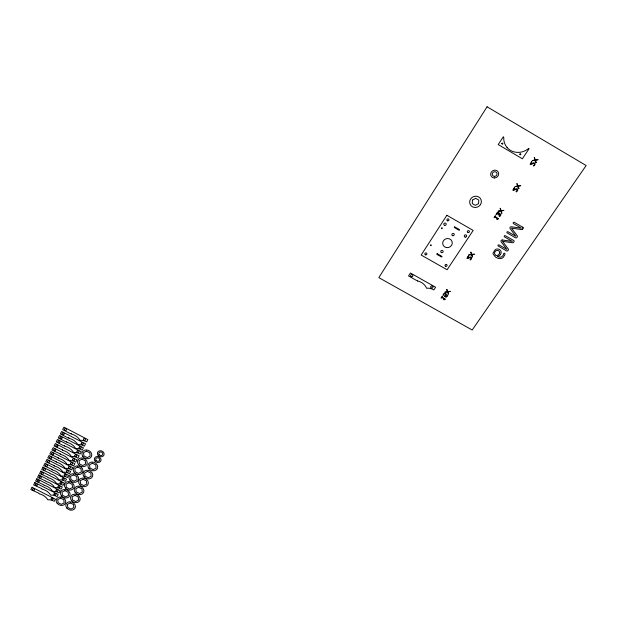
<?xml version="1.0" encoding="UTF-8"?>
<svg xmlns="http://www.w3.org/2000/svg" width="617" height="617" viewBox="0 0 617 617"><rect width="100%" height="100%" fill="white"/><g stroke="black" fill="none" stroke-linecap="round" stroke-linejoin="round"><path stroke-width="0.93" d="M471.056 258.307L470.887 258.739A2.723 2.53 -18.5 0 1 470.031 259.618L470.293 260.019A3.193 2.969 -18.5 0 0 471.342 259.017L471.527 258.677A1.465 1.365 -18.6 0 0 471.612 257.991L471.558 257.775A1.157 1.072 -18.6 0 0 471.249 257.328L471.056 257.189A1.188 1.111 -18.6 0 0 470.694 257.058L470.123 257.058A2.468 2.298 -18.5 0 0 469.792 257.127A5.777 5.368 -18.2 0 0 469.043 257.412L468.473 257.667A6.926 6.455 -19 0 1 467.879 257.898A1.103 1.026 -18.5 0 1 467.401 257.983L468.534 255.8L466.907 258.346A1.057 0.987 -18.4 0 0 467.524 258.492A2.661 2.483 -18.6 0 0 468.203 258.338A5.962 5.553 -18.9 0 0 468.905 258.045A10.458 9.695 -17.9 0 1 469.514 257.767A3.07 2.854 -18.4 0 1 470.2 257.544M517.131 190.028L516.93 190.576A2.854 2.645 -31 0 1 516.036 191.501L516.298 191.926A3.347 3.108 -31 0 0 517.401 190.861L517.594 190.499A1.535 1.427 -30.9 0 0 517.702 189.774M534.469 164.122L534.268 164.677A2.908 2.684 -35 0 1 533.35 165.634L533.612 166.066A3.417 3.154 -35 0 0 534.738 164.97L534.939 164.6A1.566 1.442 -34.9 0 0 535.055 163.86L535.001 163.621A1.234 1.141 -34.9 0 0 534.684 163.143L534.484 162.996A1.273 1.172 -34.9 0 0 534.114 162.857L533.512 162.865A2.638 2.437 -34.7 0 0 533.165 162.942A6.178 5.692 -34.3 0 0 532.371 163.25L531.761 163.536A7.404 6.841 -35.9 0 1 531.137 163.798A1.18 1.087 -35.1 0 1 530.635 163.883L531.885 161.515L530.111 164.284A1.134 1.049 -35 0 0 530.751 164.43A2.846 2.63 -35.2 0 0 531.461 164.261A6.378 5.892 -35.7 0 0 532.209 163.937A11.168 10.288 -33.7 0 1 532.857 163.636A3.286 3.031 -34.6 0 1 533.582 163.389L534.075 163.451M417.439 280.974L417.532 280.388L416.375 280.365L408.531 275.946L410.421 273.022L435.617 287.237L433.82 289.951L432.872 289.419A10.767 10.003 -9.5 0 0 426.548 288.232A11.114 10.373 -8.6 0 0 424.573 285.062A12.934 12.078 -8.3 0 0 417.439 280.974M499.215 216.205L499.515 216.559A2.884 2.676 -26.7 0 0 500.688 215.356L500.888 214.423A0.987 0.918 -26.7 0 0 500.665 213.976L499.053 213.898L499.145 213.405A1.111 1.033 -26.8 0 0 498.983 212.873A1.211 1.126 -26.8 0 0 497.603 212.456M496.878 219.12L497.125 219.544L498.289 218.85M498.127 214.739C498.096 215.989 500.85 212.772 500.132 215.233A2.53 2.352 -26.7 0 1 499.276 216.158M445.243 299.137L442.158 297.062C443.43 294.132 439.535 300.055 441.849 297.517L444.541 299.037L443.932 299.399M498.366 218.742L495.189 216.544C496.585 213.428 492.397 219.768 494.857 217.03L497.626 218.634L496.986 219.027M445.536 294.957L445.582 294.887A0.933 0.872 -12 0 0 445.682 294.263L445.381 293.869A0.987 0.918 -11.9 0 0 444.903 293.684L444.117 294.108A2.769 2.561 -12 0 0 443.847 294.479A2.021 1.874 -12 0 0 443.584 295.25L443.052 295.342A2.399 2.221 -12 0 1 443.307 294.332A2.545 2.36 -12 0 1 443.97 293.484L444.502 293.206A1.141 1.057 -12 0 1 445.042 293.16L445.405 293.26A1.959 1.812 -11.9 0 1 445.813 293.499L445.991 293.653A1.265 1.172 -12 0 1 446.268 294.602L446.083 295.08A2.244 2.082 -11.9 0 1 445.219 295.944L446.453 296.415C449.415 291.556 447.017 299.646 444.788 296.368M498.189 214.647L498.436 213.15L497.125 213.559A2.815 2.615 -26.6 0 0 496.608 214.593L496.068 214.6A3.694 3.432 -26.6 0 1 496.7 213.204L497.209 212.688A1.612 1.496 -26.7 0 1 497.603 212.464M443.824 299.5L444.078 299.885L445.173 299.237M522.661 229.046L522.969 228.591A1.072 0.979 -26 0 0 523.154 227.897M470.2 257.551L470.671 257.605A0.833 0.771 -18.6 0 1 471.118 258.222M502.307 240.005L512.365 241.417L504.374 236.805L504.22 236.002L504.961 235.532L513.606 240.406A1.134 1.041 -23.9 0 1 514.092 241.131A1.057 0.972 -23.9 0 1 513.922 241.818L513.614 242.273A1.157 1.064 -23.8 0 1 512.465 242.751L502.516 241.332L508.254 248.921A1.149 1.057 -22.5 0 1 508.285 250.086L507.907 250.602A1.033 0.956 -22.4 0 1 507.459 250.934A1.219 1.118 -22.5 0 1 507.074 251.019A1.095 1.003 -22.4 0 1 506.449 250.88L497.942 245.875L498.073 245.065L498.922 244.849L506.889 249.422L501.127 241.741A1.165 1.08 -23.2 0 1 502.307 240.005M522.661 227.164L514.339 222.344A0.771 0.717 -26.2 0 0 513.29 222.606A0.771 0.717 -26.2 0 0 513.491 223.601L521.404 228.19L511.285 226.771A1.18 1.087 -25.5 0 0 510.089 228.529L515.866 236.288L507.86 231.676L507.004 231.892L506.866 232.717L515.419 237.761A1.103 1.018 -24.6 0 0 516.043 237.907A1.226 1.126 -24.6 0 0 516.429 237.815A1.049 0.964 -24.6 0 0 516.884 237.483L517.254 236.951A1.165 1.072 -24.6 0 0 517.223 235.787L511.493 228.12L521.496 229.547A1.165 1.072 -25.9 0 0 522.668 229.054M444.656 296.307L444.749 295.659A2.021 1.874 -11.9 0 0 445.528 294.957M517.702 189.774L517.648 189.542A1.211 1.126 -30.9 0 0 517.339 189.072L517.139 188.933A1.249 1.157 -30.9 0 0 516.768 188.794L516.174 188.794A2.591 2.399 -30.8 0 0 515.835 188.871A6.054 5.607 -30.3 0 0 515.056 189.172L514.455 189.45A7.265 6.748 -31.8 0 1 513.838 189.704A1.157 1.072 -31 0 1 513.344 189.789L514.539 187.46L512.827 190.183A1.111 1.033 -30.9 0 0 513.46 190.329A2.792 2.591 -31.2 0 0 514.162 190.159A6.255 5.808 -31.6 0 0 514.894 189.843A10.959 10.134 -29.7 0 1 515.534 189.55M517.185 190.021A0.872 0.81 -30.9 0 0 516.73 189.388L516.244 189.319A3.224 2.985 -30.6 0 0 515.534 189.55M507.105 147.525A15.888 14.746 -38.8 0 1 503.757 137.313L503.318 136.766L498.22 144.571L522.383 158.793L529.07 148.697L528.73 148.412A15.888 14.746 -38.8 0 1 521.311 152.052A16.027 14.877 -38.8 0 1 513.545 151.728A15.872 14.731 -38.8 0 1 507.051 147.509M534.067 163.466A0.887 0.818 -34.9 0 1 534.53 164.114M500.495 254.381A5.63 5.198 -21.5 0 1 499.685 255.376L498.158 256.325A3.17 2.923 -21.3 0 1 497.364 256.51L499.986 257.227A3.54 3.262 -21.5 0 0 501.474 256.903L502.701 255.878A5.838 5.391 -21.5 0 0 503.094 255.276A4.759 4.388 -21.5 0 0 503.634 253.857A1.165 1.072 -21.8 0 1 503.796 253.379L504.513 253.147L505.007 253.703A7.497 6.918 -21.4 0 1 504.745 254.983L503.217 257.412A3.733 3.44 -21.4 0 1 502.223 258.091A4.681 4.319 -21.5 0 1 500.21 258.6A6.131 5.653 -21.6 0 1 498.166 258.315A11.492 10.597 -22.4 0 1 497.341 258.037L496.515 257.644A19.551 18.032 -23.4 0 1 495.358 256.927L493.122 253.965A3.579 3.301 -21.3 0 1 493.099 253.024L495.22 249.692A3.694 3.409 -21.5 0 1 496.484 249.114L497.14 249.006A3.455 3.193 -21.5 0 1 498.405 249.121L499.014 249.345A5.137 4.743 -21.3 0 1 499.909 249.908L500.588 250.602A3.548 3.278 -21.5 0 1 501.089 251.721A3.71 3.424 -21.5 0 1 500.48 254.374M522.668 227.156A1.141 1.049 -26 0 1 523.147 227.897M52.067 469.429L52.067 469.899A11.492 9.563 24.9 0 1 58.762 473.378A9.764 8.129 24.9 0 1 60.867 476.023A9.548 7.952 24.2 0 1 66.474 477.095L67.361 477.55L68.556 475.345L44.987 463.251L43.738 465.627L52.067 469.429M54.111 465.565L54.111 466.043A11.515 9.594 25 0 1 60.821 469.537A9.787 8.16 25 0 1 62.926 472.19A9.563 7.982 24.3 0 1 68.541 473.262L69.436 473.717L70.631 471.496L47.031 459.372L45.774 461.755L54.111 465.565M518.897 188.478L518.319 188.64L517.609 186.434L514.894 186.666L517.424 185.956L516.907 183.504L518.002 185.864L520.709 185.655L518.187 186.357L518.897 188.478M56.17 461.693L56.17 462.172A11.538 9.633 25.1 0 1 62.88 465.673A9.803 8.191 25 0 1 64.993 468.334A9.579 8.013 24.3 0 1 70.623 469.406L71.51 469.869L72.713 467.64L49.075 455.477L47.81 457.876L56.17 461.693M58.229 457.806L58.229 458.284A11.561 9.671 25.1 0 1 64.955 461.794A9.826 8.222 25.1 0 1 67.076 464.47A9.602 8.044 24.4 0 1 72.706 465.542L73.6 466.005L74.811 463.768L51.126 451.567L49.861 453.973L58.229 457.806M60.304 453.904L60.304 454.382A11.584 9.71 25.2 0 1 67.037 457.907A9.841 8.26 25.2 0 1 69.158 460.583A9.617 8.075 24.4 0 1 74.804 461.663L75.698 462.125L76.909 459.881L53.185 447.649L51.921 450.063L60.304 453.904M62.464 449.832L62.464 450.317A11.607 9.749 25.3 0 1 69.212 453.85A9.864 8.291 25.2 0 1 71.325 456.534A9.641 8.114 24.5 0 1 76.986 457.621L77.881 458.084L79.099 455.824L55.337 443.554L54.065 445.983L62.464 449.832M64.631 445.752L64.631 446.23A11.63 9.787 25.4 0 1 71.387 449.778A9.88 8.322 25.3 0 1 73.508 452.477A9.656 8.144 24.6 0 1 79.177 453.557L80.079 454.019L81.297 451.76L57.497 439.451L56.216 441.88L63.62 445.713L64.631 445.752M66.729 441.795L66.721 442.281A11.646 9.826 25.4 0 1 73.492 445.836A9.903 8.36 25.4 0 1 75.621 448.544A9.671 8.175 24.6 0 1 81.297 449.631L82.2 450.094L83.426 447.819L59.579 435.479L58.299 437.923L65.718 441.757L66.729 441.795M68.834 437.831L68.826 438.317A11.669 9.864 25.5 0 1 75.613 441.88A9.918 8.391 25.5 0 1 77.734 444.602A9.695 8.206 24.7 0 1 83.426 445.682L84.328 446.153L85.562 443.87L61.677 431.491L60.389 433.944L67.816 437.792L68.834 437.831M536.273 162.533L535.718 162.749L534.978 160.451L532.216 160.644L534.792 159.957L534.291 157.458L535.379 159.865L538.132 159.649L535.564 160.366L536.273 162.533M71.109 433.543L71.102 434.029A11.7 9.911 25.6 0 1 77.896 437.607A9.941 8.422 25.6 0 1 80.025 440.337A9.71 8.245 24.8 0 1 85.732 441.425L86.635 441.888L87.869 439.597L63.944 427.18L62.649 429.64L70.091 433.504L71.109 433.543M468.82 254.906L471.465 254.836L472.491 257.073L472.02 254.767L474.465 254.165L471.835 254.297L470.794 252.052L471.28 254.381L468.827 254.86M498.112 211.199L500.819 211.114L501.845 213.428L501.39 211.037L503.888 210.405L501.197 210.559L500.186 208.222L500.634 210.644L498.112 211.199M446.538 289.581L447.263 291.586L444.88 292.196L447.448 292.034L448.551 294.178L447.996 291.964L450.371 291.347L447.803 291.509L447.055 289.435L446.538 289.581M472.46 200.078L472.267 203.595L475.321 205.361L478.576 203.625L478.784 200.093L475.722 198.319L472.46 200.078M430.473 245.18C431.19 246.893 431.792 243.831 430.473 245.18M441.494 228.167C442.165 229.894 442.913 226.786 441.494 228.167M499.716 252.677L499.354 253.718A4.566 4.219 -21.4 0 1 498.883 254.374L498.32 254.906A3.054 2.823 -21.4 0 1 497.472 255.376A3.532 3.262 -21.4 0 1 495.968 255.608L494.626 253.842A2.514 2.321 -21.4 0 1 494.579 252.893A3.016 2.784 -21.4 0 1 494.973 251.898A3.247 3 -21.4 0 1 495.837 250.911A2.422 2.237 -21.5 0 1 496.623 250.541A2.476 2.283 -21.4 0 1 497.155 250.448A2.298 2.121 -21.5 0 1 497.973 250.525L498.366 250.672A3.185 2.946 -21.3 0 1 498.906 251.011L499.199 251.281A2.399 2.213 -21.5 0 1 499.662 252.106A1.851 1.712 -21.5 0 1 499.716 252.677M501.791 143.553C502.708 145.92 503.642 141.632 501.791 143.553M519.784 154.15C520.686 156.51 521.635 152.245 519.784 154.15M32.069 487.283L30.85 489.613L39.087 493.345L39.087 493.801A11.361 9.332 24.6 0 1 45.712 497.225A9.648 7.936 24.5 0 1 47.81 499.809A9.432 7.759 23.9 0 1 53.34 500.873L54.227 501.32L55.391 499.161L32.069 487.283M34.845 482.563L33.619 484.893L41.871 488.641L41.871 489.104A11.384 9.378 24.6 0 1 48.512 492.536A9.671 7.975 24.6 0 1 50.609 495.135A9.456 7.797 23.9 0 1 56.155 496.199L57.042 496.646L58.214 494.479L34.845 482.563M36.843 478.761L35.609 481.098L43.876 484.854L43.884 485.324A11.407 9.409 24.7 0 1 50.532 488.764A9.695 8.006 24.7 0 1 52.63 491.371A9.471 7.828 24 0 1 58.191 492.435L59.07 492.89L60.25 490.708L36.843 478.761M38.848 474.943L37.614 477.296L45.897 481.059L45.897 481.522A11.43 9.448 24.7 0 1 52.553 484.977A9.71 8.036 24.7 0 1 54.658 487.592A9.494 7.859 24 0 1 60.227 488.664L61.114 489.111L62.294 486.929L38.848 474.943M40.861 471.11L39.619 473.47L47.918 477.242L47.918 477.712A11.445 9.486 24.8 0 1 54.589 481.175A9.725 8.067 24.8 0 1 56.695 483.797A9.51 7.89 24.1 0 1 62.271 484.869L63.158 485.324L64.345 483.126L40.861 471.11M42.959 467.115L41.717 469.483L50.031 473.27L50.031 473.74A11.468 9.525 24.9 0 1 56.71 477.211A9.749 8.098 24.8 0 1 58.816 479.849A9.525 7.921 24.1 0 1 64.407 480.921L65.294 481.368L66.482 479.17L42.959 467.115M487.068 106.795L378.83 277.619L472.182 330.01L586.15 165.533L487.068 106.795M446.87 215.287L421.172 255.045L447.109 269.76L473.177 230.411L446.87 215.287M437.175 253.695L436.782 254.289L441.641 257.058L442.034 256.456L437.175 253.695M454.706 226.879L454.305 227.496L459.21 230.311L459.611 229.694L454.706 226.879M86.503 451.112L83.55 452.662L83.904 455.901L87.19 457.598L90.136 456.063L89.797 452.816L86.503 451.112M82.015 459.117L79.084 460.644L79.439 463.861L82.717 465.55L85.64 464.03L85.3 460.806L82.015 459.117M77.727 467.015L74.811 468.534L75.166 471.727L78.436 473.409L81.351 471.897L80.997 468.704L77.727 467.015M92.488 463.22L89.55 464.748L89.889 467.956L93.152 469.645L96.09 468.126L95.766 464.909L92.488 463.22M73.469 474.859L70.569 476.363L70.932 479.532L74.187 481.198L77.086 479.702L76.732 476.532L73.469 474.859M87.568 471.38L84.645 472.892L84.992 476.077L88.246 477.759L91.169 476.247L90.838 473.062L87.568 471.38M68.934 482.702L66.05 484.191L66.42 487.345L69.659 489.003L72.544 487.515L72.181 484.368L68.934 482.702M83.125 479.232L80.218 480.728L80.565 483.89L83.812 485.556L86.712 484.067L86.372 480.905L83.125 479.232M64.916 490.623L62.047 492.096L62.417 495.22L65.649 496.87L68.518 495.405L68.155 492.273L64.916 490.623M78.721 487.253L75.829 488.741L76.184 491.88L79.416 493.531L82.308 492.058L81.961 488.919L78.721 487.253M60.566 498.135L57.713 499.6L58.091 502.708L61.307 504.344L64.16 502.886L63.79 499.785L60.566 498.135M74.989 495.312L72.112 496.785L72.474 499.901L75.698 501.544L78.567 500.078L78.22 496.963L74.989 495.312M70.269 502.901L67.415 504.359L67.77 507.452L70.986 509.087L73.847 507.629L73.492 504.536L70.269 502.901M89.002 468.743A5.029 4.25 23.4 0 0 97.409 468.488A5.029 4.25 23.4 0 0 92.056 462.048A5.029 4.25 23.4 0 0 89.002 468.743M84.113 476.864A5.005 4.211 23.4 0 0 92.481 476.617A5.005 4.211 23.4 0 0 87.144 470.216A5.005 4.211 23.4 0 0 84.113 476.864M79.693 484.669A4.99 4.18 23.3 0 0 88.023 484.43A4.99 4.18 23.3 0 0 82.693 478.075A4.99 4.18 23.3 0 0 79.693 484.669M75.313 492.644A4.967 4.149 23.2 0 0 83.603 492.42A4.967 4.149 23.2 0 0 78.29 486.111A4.967 4.149 23.2 0 0 75.313 492.644M71.611 500.657A4.951 4.111 23.1 0 0 79.863 500.441A4.951 4.111 23.1 0 0 74.557 494.171A4.951 4.111 23.1 0 0 71.611 500.657M66.914 508.207A4.928 4.08 23 0 0 75.135 507.992A4.928 4.08 23 0 0 69.837 501.768A4.928 4.08 23 0 0 66.914 508.207M82.825 456.449A5.059 4.288 24.3 0 0 91.331 456.68A5.059 4.288 24.3 0 0 86.388 449.932A5.059 4.288 24.3 0 0 82.825 456.449M78.56 464.655A5.036 4.25 24.2 0 0 86.958 464.393A5.036 4.25 24.2 0 0 81.583 457.937A5.036 4.25 24.2 0 0 78.56 464.655M74.295 472.514A5.021 4.219 24 0 0 82.663 472.26A5.021 4.219 24 0 0 77.295 465.85A5.021 4.219 24 0 0 74.295 472.514M70.068 480.311A4.998 4.188 23.9 0 0 78.39 480.065A4.998 4.188 23.9 0 0 73.037 473.694A4.998 4.188 23.9 0 0 70.068 480.311M65.556 488.116A4.975 4.149 23.8 0 0 73.847 487.877A4.975 4.149 23.8 0 0 68.495 481.553A4.975 4.149 23.8 0 0 65.556 488.116M61.561 495.991A4.959 4.118 23.7 0 0 69.814 495.759A4.959 4.118 23.7 0 0 64.477 489.482A4.959 4.118 23.7 0 0 61.561 495.991M57.234 503.464A4.944 4.088 23.6 0 0 65.456 503.248A4.944 4.088 23.6 0 0 60.127 497.001A4.944 4.088 23.6 0 0 57.234 503.464M83.65 439.867A1.072 0.91 25.1 0 0 85.447 439.906A1.072 0.91 25.1 0 0 84.398 438.471A1.072 0.91 25.1 0 0 83.65 439.867M64.554 429.956A1.072 0.91 26.5 0 0 66.351 430.003A1.072 0.91 26.5 0 0 65.294 428.553A1.072 0.91 26.5 0 0 64.554 429.956M81.351 444.132A1.064 0.91 25 0 0 83.148 444.178A1.064 0.91 25 0 0 82.1 442.751A1.064 0.91 25 0 0 81.351 444.132M62.286 434.26A1.072 0.91 26.4 0 0 64.083 434.299A1.072 0.91 26.4 0 0 63.027 432.864A1.072 0.91 26.4 0 0 62.286 434.26M79.223 448.081A1.064 0.902 24.9 0 0 81.02 448.127A1.064 0.902 24.9 0 0 79.971 446.7A1.064 0.902 24.9 0 0 79.223 448.081M60.196 438.232A1.072 0.902 26.3 0 0 61.985 438.278A1.072 0.902 26.3 0 0 60.929 436.844A1.072 0.902 26.3 0 0 60.196 438.232M77.11 452.014A1.064 0.902 24.9 0 0 78.899 452.06A1.064 0.902 24.9 0 0 77.85 450.641A1.064 0.902 24.9 0 0 77.11 452.014M58.114 442.196A1.064 0.902 26.2 0 0 59.895 442.242A1.064 0.902 26.2 0 0 58.839 440.808A1.064 0.902 26.2 0 0 58.114 442.196M74.919 456.079A1.064 0.895 24.8 0 0 76.701 456.125A1.064 0.895 24.8 0 0 75.66 454.714A1.064 0.895 24.8 0 0 74.919 456.079M55.954 446.292A1.064 0.902 26.1 0 0 57.736 446.338A1.064 0.902 26.1 0 0 56.679 444.911A1.064 0.902 26.1 0 0 55.954 446.292M72.737 460.128A1.057 0.895 24.7 0 0 74.518 460.174A1.057 0.895 24.7 0 0 73.469 458.77A1.057 0.895 24.7 0 0 72.737 460.128M53.81 450.371A1.064 0.895 26.1 0 0 55.584 450.418A1.064 0.895 26.1 0 0 54.527 448.999A1.064 0.895 26.1 0 0 53.81 450.371M70.646 464.015A1.057 0.887 24.6 0 0 72.42 464.061A1.057 0.887 24.6 0 0 71.379 462.657A1.057 0.887 24.6 0 0 70.646 464.015M51.743 454.289A1.064 0.895 26 0 0 53.525 454.336A1.064 0.895 26 0 0 52.468 452.917A1.064 0.895 26 0 0 51.743 454.289M68.564 467.887A1.057 0.887 24.6 0 0 70.33 467.933A1.057 0.887 24.6 0 0 69.289 466.537A1.057 0.887 24.6 0 0 68.564 467.887M49.692 458.184A1.057 0.887 25.9 0 0 51.466 458.23A1.057 0.887 25.9 0 0 50.409 456.827A1.057 0.887 25.9 0 0 49.692 458.184M66.489 471.743A1.057 0.879 24.5 0 0 68.256 471.789A1.057 0.879 24.5 0 0 67.214 470.393A1.057 0.879 24.5 0 0 66.489 471.743M47.648 462.071A1.057 0.887 25.8 0 0 49.422 462.118A1.057 0.887 25.8 0 0 48.365 460.714A1.057 0.887 25.8 0 0 47.648 462.071M64.423 475.584A1.049 0.879 24.5 0 0 66.181 475.63A1.049 0.879 24.5 0 0 65.14 474.242A1.049 0.879 24.5 0 0 64.423 475.584M45.612 465.935A1.057 0.879 25.7 0 0 47.378 465.982A1.057 0.879 25.7 0 0 46.329 464.586A1.057 0.879 25.7 0 0 45.612 465.935M62.356 479.409A1.049 0.879 24.4 0 0 64.122 479.455A1.049 0.879 24.4 0 0 63.081 478.075A1.049 0.879 24.4 0 0 62.356 479.409M43.583 469.792A1.057 0.879 25.7 0 0 45.342 469.838A1.057 0.879 25.7 0 0 44.293 468.442A1.057 0.879 25.7 0 0 43.583 469.792M60.227 483.366A1.049 0.872 24.3 0 0 61.985 483.412A1.049 0.872 24.3 0 0 60.944 482.031A1.049 0.872 24.3 0 0 60.227 483.366M41.486 473.779A1.049 0.872 25.6 0 0 43.244 473.825A1.049 0.872 25.6 0 0 42.195 472.437A1.049 0.872 25.6 0 0 41.486 473.779M58.183 487.16A1.041 0.872 24.3 0 0 59.934 487.214A1.041 0.872 24.3 0 0 58.9 485.834A1.041 0.872 24.3 0 0 58.183 487.16M39.473 477.597A1.049 0.872 25.5 0 0 41.223 477.651A1.049 0.872 25.5 0 0 40.174 476.262A1.049 0.872 25.5 0 0 39.473 477.597M56.147 490.939A1.041 0.864 24.2 0 0 57.898 490.993A1.041 0.864 24.2 0 0 56.864 489.62A1.041 0.864 24.2 0 0 56.147 490.939M37.467 481.407A1.049 0.872 25.4 0 0 39.218 481.461A1.049 0.872 25.4 0 0 38.169 480.08A1.049 0.872 25.4 0 0 37.467 481.407M54.119 494.711A1.041 0.864 24.2 0 0 55.862 494.757A1.041 0.864 24.2 0 0 54.828 493.392A1.041 0.864 24.2 0 0 54.119 494.711M35.47 485.201A1.049 0.864 25.4 0 0 37.221 485.255A1.049 0.864 25.4 0 0 36.172 483.875A1.049 0.864 25.4 0 0 35.47 485.201M51.311 499.384A1.041 0.856 24.1 0 0 53.047 499.438A1.041 0.856 24.1 0 0 52.013 498.081A1.041 0.856 24.1 0 0 51.311 499.384M32.701 489.913A1.041 0.864 25.3 0 0 34.444 489.967A1.041 0.864 25.3 0 0 33.395 488.595A1.041 0.864 25.3 0 0 32.701 489.913M96.144 460.475A2.036 1.728 23.5 0 0 99.553 460.359A2.036 1.728 23.5 0 0 97.386 457.745A2.036 1.728 23.5 0 0 96.144 460.475M95.08 461.115A3.432 2.908 23.5 0 0 100.818 460.93A3.432 2.908 23.5 0 0 97.17 456.526A3.432 2.908 23.5 0 0 95.08 461.115M99.214 454.698A2.044 1.743 23.6 0 0 102.63 454.59A2.044 1.743 23.6 0 0 100.463 451.96A2.044 1.743 23.6 0 0 99.214 454.698M98.149 455.346A3.44 2.931 23.6 0 0 103.903 455.161A3.44 2.931 23.6 0 0 100.255 450.734A3.44 2.931 23.6 0 0 98.149 455.346M494.502 176.385A2.437 2.283 -32.8 0 0 496.808 172.907A2.437 2.283 -32.8 0 0 492.674 172.876A2.437 2.283 -32.8 0 0 494.502 176.385M494.394 177.966A4.095 3.833 -32.8 0 0 498.274 172.12A4.095 3.833 -32.8 0 0 491.325 172.074A4.095 3.833 -32.8 0 0 494.394 177.966M441.494 252.6A1.203 1.134 -16.5 0 0 443.137 251.343A1.203 1.134 -16.5 0 0 441.217 250.656A1.203 1.134 -16.5 0 0 441.494 252.6M452.77 235.717A1.219 1.149 -20.2 0 0 454.197 234.198A1.219 1.149 -20.2 0 0 452.153 233.835A1.219 1.149 -20.2 0 0 452.77 235.717M446.415 247.587A4.836 4.55 -18.3 0 0 452.068 241.571A4.836 4.55 -18.3 0 0 443.939 240.113A4.836 4.55 -18.3 0 0 446.415 247.587M465.21 237.105A1.219 1.141 -21.2 0 0 466.645 235.586A1.219 1.141 -21.2 0 0 464.601 235.224A1.219 1.141 -21.2 0 0 465.21 237.105M468.133 232.586A1.049 0.979 -22.1 0 0 469.36 231.275A1.049 0.979 -22.1 0 0 467.609 230.966A1.049 0.979 -22.1 0 0 468.133 232.586M425.483 254.806A1.026 0.964 -14.1 0 0 426.879 253.734A1.026 0.964 -14.1 0 0 425.236 253.147A1.026 0.964 -14.1 0 0 425.483 254.806M445.675 266.274A1.026 0.956 -15.2 0 0 447.07 265.21A1.026 0.956 -15.2 0 0 445.443 264.631A1.026 0.956 -15.2 0 0 445.675 266.274M447.695 220.847A1.049 0.987 -22.1 0 0 448.914 219.529A1.049 0.987 -22.1 0 0 447.155 219.22A1.049 0.987 -22.1 0 0 447.695 220.847M444.726 225.359A1.219 1.157 -21 0 0 446.145 223.824A1.219 1.157 -21 0 0 444.093 223.462A1.219 1.157 -21 0 0 444.726 225.359M411.261 276.771A1.18 1.111 -9.5 0 0 412.866 275.544A1.18 1.111 -9.5 0 0 410.968 274.866A1.18 1.111 -9.5 0 0 411.261 276.771M431.376 288.108A1.18 1.103 -11.1 0 0 432.987 286.89A1.18 1.103 -11.1 0 0 431.09 286.219A1.18 1.103 -11.1 0 0 431.376 288.108M480.427 204.667A5.915 5.561 -27.4 0 0 478.723 196.962A5.915 5.561 -27.4 0 0 470.617 199.013A5.915 5.561 -27.4 0 0 472.337 206.718A5.915 5.561 -27.4 0 0 480.427 204.667"/></g></svg>
